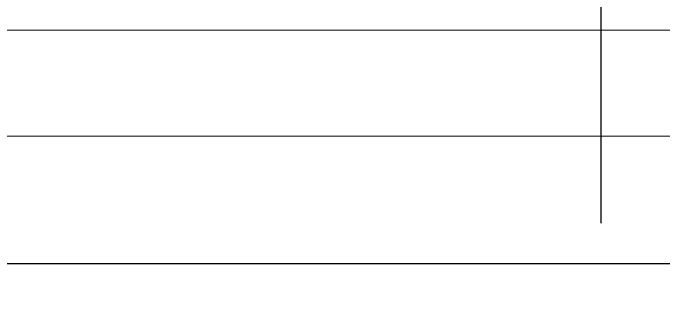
# Model space of a CAD drawing. Extents: x 152195838 to 160350639, y 364657247 to 370318102.
# Drawn here: x 157608748 to 157609516, y 364997647 to 364997992 of the extents above; entities that cross this region are included whole.
import ezdxf

# ---------------------------------------------------------------- set-up
doc = ezdxf.new("R2010")
doc.units = 0
doc.header["$MEASUREMENT"] = 0
doc.layers.get('0').update_dxf_attribs({"linetype": 'CONTINUOUS'})
for name, color, linetype in [('4A.TEC 벽체 3', 4, 'CONTINUOUS'), ('4A.TEC 벽체 4', 7, 'CONTINUOUS'), ('XR-PLAN$0$자동도어', 4, 'CONTINUOUS')]:
    doc.layers.add(name, color=color, linetype=linetype)

# ---------------------------------------------------------------- blocks, each defined once
blk = doc.blocks.new('sa9w7er')
at = {"layer": 'XR-PLAN$0$자동도어', "color": 1, "linetype": 'Continuous'}
blk.add_line((1987875.45, 837002.1), (1987875.45, 837910.83), dxfattribs=at)

msp = doc.modelspace()

# ---------------------------------------------------------------- linework, layer by layer
at = {"layer": '4A.TEC 벽체 3', "flags": 128}
msp.add_lwpolyline([(157592572.0046, 364994581.8958), (157592572.0046, 364997696.8958), (157615197.0046, 364997696.8958), (157615197.0046, 364994531.8958), (157614447.0046, 364994531.8958), (157614447.0046, 364993531.8958), (157615447.0046, 364993531.8958), (157615447.0046, 364994281.8958), (157625447.0046, 364994281.8958), (157625447.0046, 364993531.8958), (157626447.0046, 364993531.8958), (157626447.0046, 364994531.8958), (157625822.0046, 364994531.8958), (157625822.0046, 364997696.8958)], dxfattribs=at)
at = {"layer": '4A.TEC 벽체 4', "color": 251, "lineweight": 0, "ltscale": 15}
for points in [[(157592297.0046, 364997971.8958), (157615347.0046, 364997971.8958)], [(157592422.0046, 364983881.8958), (157592422.0046, 364997846.8958), (157615347.0046, 364997846.8958)]]:
    msp.add_lwpolyline(points, dxfattribs=at)

# ---------------------------------------------------------------- block references
at = {"linetype": 'Continuous', "ltscale": 5, "rotation": 180}
msp.add_blockref('sa9w7er', (159597316.7782, 365835655.2297), dxfattribs=at)

doc.saveas('drawing.dxf')
